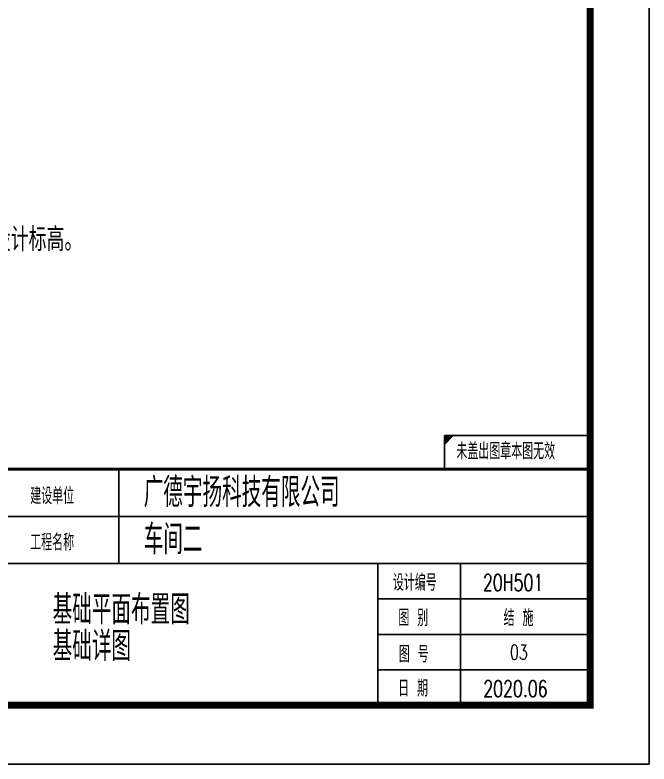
# Model space of a CAD drawing. Extents: x -2331248 to -1198620, y -977263 to -545844.
# Drawn here: x -1974924 to -1961472, y -855128 to -839245 of the extents above; entities that cross this region are included whole.
import ezdxf
from ezdxf.enums import TextEntityAlignment as Align

# ---------------------------------------------------------------- set-up
doc = ezdxf.new("R2010")
doc.units = 0
doc.header["$LTSCALE"] = 1000
doc.header["$MEASUREMENT"] = 0
doc.layers.get('0').update_dxf_attribs({"linetype": 'CONTINUOUS'})
for name, color, linetype in [('PUB_TITLE', 4, 'CONTINUOUS'), ('ROOM', 7, 'CONTINUOUS'), ('TEXT', 7, 'CONTINUOUS'), ('t图框', 222, 'CONTINUOUS'), ('文字', 7, 'CONTINUOUS')]:
    doc.layers.add(name, color=color, linetype=linetype)
doc.styles.add('HZ', font='tssdeng.shx', dxfattribs={"width": 0.8, "bigfont": 'tssdchn.shx'})
doc.styles.add('STYLE4', font='Tssdeng.shx', dxfattribs={"width": 0.8, "bigfont": 'tssdchn.shx'})
doc.styles.add('房间名称', font='SIMPLEX', dxfattribs={"width": 0.7, "bigfont": '0HZTXT'})

# ---------------------------------------------------------------- blocks, each defined once
blk = doc.blocks.new('ASDDA')
blk.add_line((-273366, 3061618), (-273366, 3065618))
at = {"layer": 't图框'}
for p, q in [((-273366, 3066190), (-275839, 3066190)), ((-275839, 3066190), (-275839, 3065618)), ((-275839, 3066040), (-275690, 3066190)), ((-273366, 3066190), (-273366, 3061618)), ((-273366, 3065618), (-295866, 3065618)), ((-281366, 3065618), (-281366, 3064018)), ((-273366, 3064818), (-283366, 3064818)), ((-273366, 3064018), (-295866, 3064018)), ((-276966, 3061618), (-276966, 3064018)), ((-275566, 3061618), (-275566, 3064018)), ((-276966, 3063418), (-273366, 3063418)), ((-276966, 3062818), (-273366, 3062818)), ((-276966, 3062218), (-273366, 3062218)), ((-315866, 3061618), (-273366, 3061618))]:
    blk.add_line(p, q, dxfattribs=at)
at = {"layer": 't图框', "const_width": 50}
blk.add_lwpolyline([(-295866, 3061618), (-295866, 3065618), (-273366, 3065618)], dxfattribs=at)
at = {"layer": 't图框'}
blk.add_solid([(-275839, 3066040), (-275690, 3066190), (-275839, 3066040), (-275839, 3066190)], dxfattribs=at)
at = {"style": '房间名称', "width": 0.7}
for s, p in [('未盖出图章本图无效', (-275635, 3065786)), ('建设单位', (-282868, 3065026)), ('工程名称', (-282868, 3064239)), ('设计编号', (-276714, 3063557)), ('20H501', (-275185, 3063557)), ('图 别', (-276620, 3062957)), ('结 施', (-274834, 3062957)), ('图 号', (-276611, 3062343)), ('日 期', (-276624, 3061762)), ('2020.06', (-275179, 3061757))]:
    blk.add_text(s, height=280, dxfattribs=at).set_placement(p)
at = {"layer": 'ROOM', "style": 'HZ', "width": 0.7}
for s, p in [('广德宇扬科技有限公司', (-280942, 3064977)), ('车间二', (-280942, 3064177))]:
    blk.add_text(s, height=500, dxfattribs=at).set_placement(p)

msp = doc.modelspace()

# ---------------------------------------------------------------- linework, layer by layer
at = {"layer": 'PUB_TITLE'}
msp.add_lwpolyline([(-2066596.5, -855128), (-2066596.5, -780878), (-1961471.5, -780878), (-1961471.5, -855128)], close=True, dxfattribs=at)
at = {"layer": 'PUB_TITLE', "const_width": 150}
msp.add_lwpolyline([(-2063471.5, -782128), (-1962721.5, -782128), (-1962721.5, -853878), (-2063471.5, -853878)], close=True, dxfattribs=at)

# ---------------------------------------------------------------- block references
at = {"lineweight": -3, "xscale": 1.250016957928892, "yscale": 1.250016958278138, "zscale": 1.250016957604765}
msp.add_blockref('ASDDA', (-1621009.9, -4680952.9), dxfattribs=at)

# ---------------------------------------------------------------- texts
at = {"layer": 'ROOM', "style": 'HZ', "width": 0.7}
for s, p in [('基础平面布置图', (-1974124, -852168.2)), ('基础详图', (-1974124, -852944.2))]:
    msp.add_text(s, height=625, dxfattribs=at).set_placement(p)
at = {"layer": 'TEXT', "style": 'STYLE4', "width": 0.8}
msp.add_text('局部超深部位需挖净上部所有软土至持力土层，再采用C15回填至设计标高。', height=499.998, dxfattribs=at).set_placement((-1986396.4, -844253.4))
at = {"layer": '文字', "style": '房间名称', "width": 0.7}
msp.add_text('03', height=314.95, dxfattribs=at).set_placement((-1964233.3, -852756.3), align=Align.MIDDLE)

doc.saveas('drawing.dxf')
